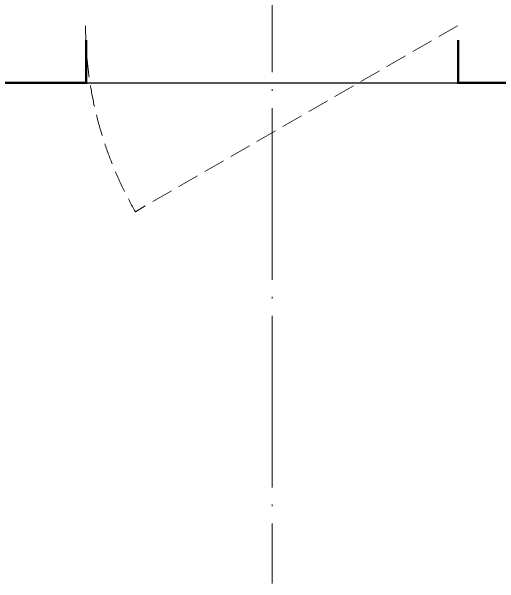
# Model space of a CAD drawing. Extents: x -518115 to 389031, y -231062 to 1628073.
# Drawn here: x 46706 to 48412, y 593449 to 595449 of the extents above; entities that cross this region are included whole.
import ezdxf

# ---------------------------------------------------------------- set-up
doc = ezdxf.new("R2010")
doc.units = 0
doc.header["$LTSCALE"] = 1000
doc.header["$MEASUREMENT"] = 0
doc.linetypes.add('DASH', pattern=[0.35, 0.25, -0.1])
doc.linetypes.add('DOTE', pattern=[2.42, 2, -0.2, 0.02, -0.2])
doc.layers.add('DOTE', color=19, linetype='DOTE', lineweight=9)
doc.layers.add('WINDOW', color=144, linetype='Continuous', lineweight=15)
doc.layers.add('看线', color=251, linetype='Continuous')

# ---------------------------------------------------------------- blocks, each defined once
blk = doc.blocks.new('HFHFTHFD')
at = {"layer": 'DOTE', "linetype": 'DOTE', "ltscale": 0.3}
blk.add_line((454916.8, 604548.8), (454916.6, 593448.8), dxfattribs=at)

msp = doc.modelspace()

# ---------------------------------------------------------------- linework, layer by layer
at = {"color": 30, "const_width": 8}
for points in [[(46666.6, 595348.8), (46666.6, 595198.8), (46966.6, 595198.8), (46966.6, 595348.8)], [(48266.6, 595348.8), (48266.6, 595198.8), (48566.6, 595198.8), (48566.6, 595348.8)]]:
    msp.add_lwpolyline(points, dxfattribs=at)
at = {"layer": 'WINDOW', "color": 250, "linetype": 'DASH', "ltscale": 0.3}
msp.add_lwpolyline([(48264.7, 595398.8), (47138.8, 594748.8, -0.131652), (46964.7, 595398.8)], format="xyb", dxfattribs=at)
at = {"layer": '看线', "color": 202, "ltscale": 0.5}
msp.add_lwpolyline([(46966.6, 595198.8), (48266.6, 595198.8)], dxfattribs=at)

# ---------------------------------------------------------------- block references
msp.add_blockref('HFHFTHFD', (-407300, 0))

doc.saveas('drawing.dxf')
